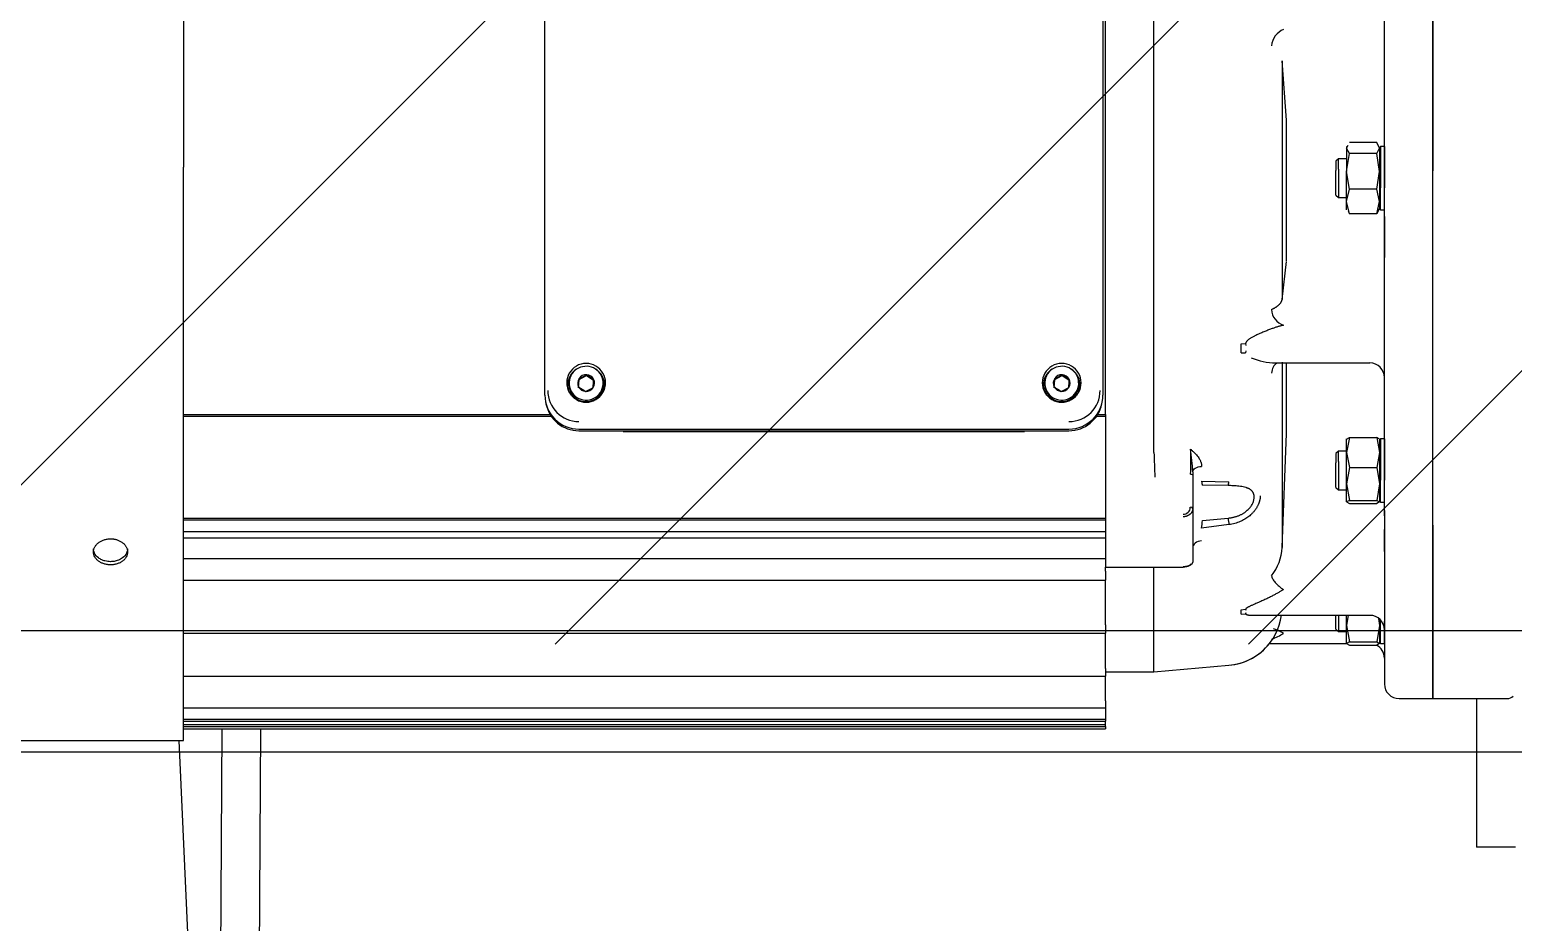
# Model space of a CAD drawing. Extents: x 220580 to 2027826, y -309201 to 71987.
# Drawn here: x 332388 to 332868.4, y -215644.1 to -215355.1 of the extents above; entities that cross this region are included whole.
import ezdxf

# ---------------------------------------------------------------- set-up
doc = ezdxf.new("R2010")
doc.units = 0
for name, color, linetype in [('A-HATCH-1', 252, 'Continuous'), ('A-LIN-V', 9, 'Continuous'), ('EWHS5T6M-1', 7, 'Continuous'), ('EWHS5T6M-3', 7, 'Continuous'), ('FHSGH10105-主梁-06', 7, 'Continuous'), ('零件1^葫芦小车', 7, 'Continuous')]:
    doc.layers.add(name, color=color, linetype=linetype)

# ---------------------------------------------------------------- blocks, each defined once
blk = doc.blocks.new('b234swerwr')
at = {"layer": 'A-HATCH-1'}
h = blk.add_hatch(dxfattribs=at)
h.set_pattern_fill('ANSI31', color=4, scale=100)
h.set_pattern_definition([(45, (174105, -2000), (-112.253202, 112.253202), [])])
h.paths.add_polyline_path([(-1570355.4, 576982.49), (-1562570.65, 576982.49), (-1562570.65, 576107.49), (-1570355.4, 576107.49)])
at = {"layer": 'EWHS5T6M-1', "color": 4, "linetype": 'Continuous'}
blk.add_line((-1568197.09, 576089.83), (-1568197.09, 576041.78), dxfattribs=at)
blk.add_line((-1568197.09, 576089.83), (-1568197.09, 576041.78), dxfattribs=at)
at = {"layer": 'EWHS5T6M-3', "color": 4, "linetype": 'Continuous'}
for p, q in [((-1568615.87, 576452.63), (-1568615.87, 576261.84)), ((-1568211.23, 576439.11), (-1568211.23, 576260.67)), ((-1568211.23, 576145.96), (-1568211.23, 576439.11)), ((-1568226.95, 576148.99), (-1568226.95, 576434.4)), ((-1568498.8, 576188.03), (-1568498.8, 576346.15)), ((-1568318.09, 576346.15), (-1568318.09, 576188.03)), ((-1568301.59, 576169.54), (-1568301.59, 576345.23)), ((-1568317.3, 576181.76), (-1568317.3, 576338.31)), ((-1568258.66, 576277), (-1568260.1, 576296.23)), ((-1568260.1, 576296.23), (-1568260.1, 576219.03)), ((-1568258.66, 576231.55), (-1568258.66, 576277)), ((-1568229.43, 576269.79), (-1568238.29, 576269.79)), ((-1568228.52, 576268.01), (-1568229.43, 576269.79)), ((-1568241.87, 576264.56), (-1568242.66, 576263.77)), ((-1568241.87, 576261.17), (-1568241.87, 576264.56)), ((-1568239.2, 576264.56), (-1568241.87, 576264.56)), ((-1568239.2, 576268.01), (-1568238.7, 576268.98)), ((-1568239.2, 576268.48), (-1568239.2, 576268.01)), ((-1568238.29, 576266.23), (-1568239.2, 576268.01)), ((-1568239.2, 576268.01), (-1568239.2, 576260.48)), ((-1568239.2, 576260.48), (-1568238.29, 576266.23)), ((-1568229.43, 576266.23), (-1568238.29, 576266.23)), ((-1568229.43, 576266.23), (-1568228.52, 576268.01)), ((-1568228.52, 576260.48), (-1568229.43, 576266.23)), ((-1568228.24, 576268.48), (-1568228.52, 576267.38)), ((-1568228.52, 576268.01), (-1568228.52, 576260.48)), ((-1568228.24, 576268.48), (-1568228.24, 576255.19)), ((-1568226.95, 576268.48), (-1568228.24, 576268.48)), ((-1568226.95, 576268.48), (-1568226.95, 576255.19)), ((-1568615.87, 576076.31), (-1568615.87, 576261.84)), ((-1568242.66, 576263.77), (-1568242.66, 576260.81)), ((-1568242.66, 576252.77), (-1568242.66, 576260.81)), ((-1568241.87, 576261.17), (-1568241.87, 576251.98)), ((-1568238.29, 576254.72), (-1568239.2, 576260.48)), ((-1568239.2, 576250.74), (-1568239.2, 576260.48)), ((-1568229.43, 576254.72), (-1568228.52, 576260.48)), ((-1568228.52, 576260.48), (-1568228.52, 576250.74)), ((-1568211.23, 576089.83), (-1568211.23, 576260.67)), ((-1568239.2, 576250.74), (-1568238.29, 576254.72)), ((-1568229.43, 576254.72), (-1568238.29, 576254.72)), ((-1568228.52, 576250.74), (-1568229.43, 576254.72)), ((-1568228.24, 576248.06), (-1568228.24, 576255.19)), ((-1568226.95, 576248.06), (-1568226.95, 576255.19)), ((-1568242.66, 576252.77), (-1568241.87, 576251.98)), ((-1568241.87, 576251.98), (-1568239.2, 576251.98)), ((-1568239.2, 576248.06), (-1568239.2, 576250.74)), ((-1568238.29, 576246.75), (-1568239.2, 576250.74)), ((-1568229.43, 576246.75), (-1568228.52, 576250.74)), ((-1568228.52, 576250.74), (-1568228.52, 576248.06)), ((-1568238.7, 576247.56), (-1568238.29, 576246.75)), ((-1568229.43, 576246.75), (-1568238.29, 576246.75)), ((-1568228.52, 576248.53), (-1568229.43, 576246.75)), ((-1568228.52, 576249.16), (-1568228.24, 576248.06)), ((-1568228.24, 576248.06), (-1568226.95, 576248.06)), ((-1568226.95, 576245.89), (-1568226.95, 576232.6)), ((-1568260.1, 576219.03), (-1568258.69, 576231.26)), ((-1568226.95, 576225.46), (-1568226.95, 576232.6)), ((-1568273.3, 576204.65), (-1568271.89, 576204.76)), ((-1568273.3, 576201.74), (-1568273.3, 576204.65)), ((-1568271.89, 576204.76), (-1568271.87, 576204.13)), ((-1568271.87, 576202.39), (-1568271.89, 576201.76)), ((-1568273.3, 576201.74), (-1568271.89, 576201.76)), ((-1568262.15, 576198.47), (-1568231.66, 576198.47)), ((-1568260.03, 576198.74), (-1568260.1, 576198.07)), ((-1568260.1, 576198.07), (-1568260.1, 576164.53)), ((-1568258.66, 576191.17), (-1568258.66, 576198.47)), ((-1568487.87, 576190.46), (-1568487.73, 576193.16)), ((-1568487.73, 576193.16), (-1568485.3, 576194.39)), ((-1568487.73, 576193.16), (-1568487.73, 576193.44)), ((-1568485.3, 576194.39), (-1568485.3, 576194.67)), ((-1568485.3, 576194.39), (-1568483.02, 576192.91)), ((-1568333.87, 576190.46), (-1568333.73, 576193.16)), ((-1568333.73, 576193.16), (-1568331.3, 576194.39)), ((-1568333.73, 576193.16), (-1568333.73, 576193.44)), ((-1568331.3, 576194.39), (-1568331.3, 576194.67)), ((-1568331.3, 576194.39), (-1568329.02, 576192.91)), ((-1568490.95, 576191.9), (-1568490.95, 576191.41)), ((-1568479.95, 576191.41), (-1568479.95, 576191.9)), ((-1568336.95, 576191.9), (-1568336.95, 576191.41)), ((-1568325.95, 576191.41), (-1568325.95, 576191.9)), ((-1568258.66, 576175.65), (-1568258.66, 576191.17)), ((-1568498.58, 576185.85), (-1568498.45, 576185.19)), ((-1568318.44, 576185.19), (-1568318.31, 576185.85)), ((-1568615.87, 576181.76), (-1568497.11, 576181.76)), ((-1568615.87, 576181.22), (-1568496.75, 576181.22)), ((-1568320.14, 576181.22), (-1568317.3, 576181.22)), ((-1568319.78, 576181.76), (-1568317.3, 576181.76)), ((-1568317.3, 576181.76), (-1568317.3, 576181.22)), ((-1568317.3, 576181.22), (-1568317.3, 576149.35)), ((-1568487.8, 576177.08), (-1568329.09, 576177.08)), ((-1568487.8, 576176.53), (-1568329.09, 576176.53)), ((-1568472.63, 576176.28), (-1568344.26, 576176.28)), ((-1568260.1, 576138.7), (-1568258.66, 576175.65)), ((-1568239.2, 576173.81), (-1568238.29, 576174.33)), ((-1568238.29, 576174.33), (-1568239.2, 576169.5)), ((-1568239.2, 576169.5), (-1568239.2, 576173.85)), ((-1568238.29, 576174.33), (-1568229.43, 576174.33)), ((-1568228.65, 576173.89), (-1568229.43, 576174.33)), ((-1568229.43, 576174.33), (-1568228.52, 576169.5)), ((-1568228.24, 576173.85), (-1568228.52, 576172.75)), ((-1568228.52, 576173.85), (-1568228.52, 576169.5)), ((-1568228.24, 576173.85), (-1568228.24, 576160.56)), ((-1568226.95, 576173.85), (-1568228.24, 576173.85)), ((-1568226.95, 576173.85), (-1568226.95, 576160.56)), ((-1568301.59, 576169.53), (-1568301.59, 576169.54)), ((-1568241.87, 576169.92), (-1568242.66, 576169.14)), ((-1568242.66, 576169.14), (-1568242.66, 576166.18)), ((-1568241.87, 576166.54), (-1568241.87, 576169.92)), ((-1568239.2, 576169.92), (-1568241.87, 576169.92)), ((-1568239.2, 576159.32), (-1568239.2, 576169.5)), ((-1568239.2, 576169.5), (-1568238.29, 576164.67)), ((-1568228.52, 576169.5), (-1568229.43, 576164.67)), ((-1568228.52, 576169.5), (-1568228.52, 576159.32)), ((-1568260.1, 576164.53), (-1568260.1, 576138.7)), ((-1568242.66, 576158.14), (-1568242.66, 576166.18)), ((-1568241.87, 576166.54), (-1568241.87, 576157.35)), ((-1568238.29, 576164.67), (-1568239.2, 576159.32)), ((-1568238.29, 576164.67), (-1568229.43, 576164.67)), ((-1568229.43, 576164.67), (-1568228.52, 576159.32)), ((-1568289.02, 576163.25), (-1568289.02, 576162.1)), ((-1568289.02, 576162.1), (-1568289.02, 576151.35)), ((-1568286.15, 576160.18), (-1568277.31, 576159.99)), ((-1568277.58, 576158.77), (-1568285.87, 576158.9)), ((-1568239.2, 576159.32), (-1568238.29, 576153.98)), ((-1568239.2, 576153.46), (-1568239.2, 576159.32)), ((-1568228.52, 576159.32), (-1568229.43, 576153.98)), ((-1568228.52, 576159.32), (-1568228.52, 576153.46)), ((-1568228.24, 576153.42), (-1568228.24, 576160.56)), ((-1568226.95, 576153.42), (-1568226.95, 576160.56)), ((-1568242.66, 576158.14), (-1568241.87, 576157.35)), ((-1568241.87, 576157.35), (-1568239.2, 576157.35)), ((-1568238.29, 576153.98), (-1568239.2, 576153.46)), ((-1568238.29, 576153.98), (-1568229.43, 576153.98)), ((-1568229.43, 576153.98), (-1568228.52, 576153.46)), ((-1568228.52, 576154.53), (-1568228.24, 576153.42)), ((-1568317.3, 576149.35), (-1568317.3, 576148.24)), ((-1568289.02, 576151.35), (-1568289.02, 576134.01)), ((-1568239.2, 576153.46), (-1568238.29, 576152.95)), ((-1568238.29, 576152.95), (-1568229.43, 576152.95)), ((-1568228.52, 576153.46), (-1568229.43, 576152.95)), ((-1568228.52, 576153.42), (-1568228.52, 576153.46)), ((-1568228.24, 576153.42), (-1568226.95, 576153.42)), ((-1568226.95, 576150.73), (-1568226.95, 576144.58)), ((-1568226.95, 576148.99), (-1568226.95, 576094.54)), ((-1568615.87, 576148.24), (-1568317.3, 576148.24)), ((-1568615.87, 576147.63), (-1568317.3, 576147.63)), ((-1568317.3, 576148.65), (-1568317.3, 576132.59)), ((-1568277.31, 576146.13), (-1568286.15, 576145.02)), ((-1568285.87, 576147.42), (-1568277.58, 576148.22)), ((-1568226.95, 576137.44), (-1568226.95, 576144.58)), ((-1568211.23, 576145.96), (-1568211.23, 576089.83)), ((-1568317.3, 576143.76), (-1568615.87, 576143.76)), ((-1568317.3, 576141.78), (-1568615.87, 576141.78)), ((-1568317.3, 576135.05), (-1568615.87, 576135.05)), ((-1568317.3, 576132.59), (-1568317.3, 576132.34)), ((-1568317.3, 576131.08), (-1568317.3, 576132.34)), ((-1568317.3, 576132.34), (-1568292.16, 576132.34)), ((-1568317.3, 576131.08), (-1568317.3, 576128.16)), ((-1568301.59, 576098.47), (-1568301.59, 576132.34)), ((-1568615.87, 576128.16), (-1568317.3, 576128.16)), ((-1568317.3, 576113.67), (-1568317.3, 576128.16)), ((-1568226.95, 576128.04), (-1568226.95, 576114.75)), ((-1568273.3, 576118.55), (-1568271.89, 576118.76)), ((-1568273.3, 576117.14), (-1568273.3, 576118.55)), ((-1568273.3, 576117.14), (-1568271.89, 576117.31)), ((-1568271.89, 576118.76), (-1568271.87, 576118.46)), ((-1568271.87, 576117.61), (-1568271.89, 576117.31)), ((-1568269.34, 576116.78), (-1568231.66, 576116.78)), ((-1568242.66, 576112.32), (-1568242.66, 576116.78)), ((-1568241.87, 576116.78), (-1568241.87, 576111.54)), ((-1568239.2, 576113.5), (-1568239.2, 576116.78)), ((-1568238.64, 576116.78), (-1568239.2, 576113.5)), ((-1568228.9, 576115.77), (-1568228.52, 576113.5)), ((-1568228.52, 576115.58), (-1568228.52, 576113.5)), ((-1568228.24, 576115.31), (-1568228.24, 576114.75)), ((-1568615.87, 576110.96), (-1568317.3, 576110.96)), ((-1568317.3, 576113.67), (-1568317.3, 576110.96)), ((-1568317.3, 576099.55), (-1568317.3, 576110.96)), ((-1568242.66, 576112.32), (-1568241.87, 576111.54)), ((-1568241.87, 576111.54), (-1568239.2, 576111.54)), ((-1568239.2, 576107.65), (-1568239.2, 576113.5)), ((-1568239.2, 576113.5), (-1568238.29, 576108.16)), ((-1568228.52, 576113.5), (-1568229.43, 576108.16)), ((-1568228.52, 576113.5), (-1568228.52, 576107.65)), ((-1568228.24, 576107.61), (-1568228.24, 576114.75)), ((-1568226.95, 576107.61), (-1568226.95, 576114.75)), ((-1568264.19, 576107.65), (-1568239.2, 576107.65)), ((-1568264.19, 576107.65), (-1568239.2, 576107.65)), ((-1568238.29, 576108.16), (-1568239.2, 576107.65)), ((-1568239.2, 576107.65), (-1568238.29, 576107.13)), ((-1568239.2, 576107.65), (-1568238.29, 576107.13)), ((-1568238.29, 576108.16), (-1568229.43, 576108.16)), ((-1568238.29, 576107.13), (-1568229.43, 576107.13)), ((-1568238.29, 576107.13), (-1568229.51, 576107.13)), ((-1568229.43, 576108.16), (-1568228.52, 576107.65)), ((-1568228.52, 576107.65), (-1568229.43, 576107.13)), ((-1568228.52, 576108.71), (-1568228.24, 576107.61)), ((-1568228.52, 576107.61), (-1568228.52, 576107.65)), ((-1568228.24, 576107.61), (-1568226.95, 576107.61)), ((-1568226.95, 576102.94), (-1568226.95, 576094.54)), ((-1568615.87, 576097.07), (-1568317.3, 576097.07)), ((-1568317.3, 576099.55), (-1568317.3, 576097.07)), ((-1568317.3, 576098.47), (-1568301.59, 576098.47)), ((-1568317.3, 576098.47), (-1568317.3, 576097.07)), ((-1568317.3, 576098.47), (-1568301.59, 576098.47)), ((-1568317.3, 576089.05), (-1568317.3, 576097.07)), ((-1568317.3, 576089.05), (-1568317.3, 576097.07)), ((-1568301.59, 576098.47), (-1568277.31, 576100.6)), ((-1568301.59, 576098.47), (-1568277.31, 576100.6)), ((-1568615.87, 576086.83), (-1568317.3, 576086.83)), ((-1568317.3, 576089.05), (-1568317.3, 576086.83)), ((-1568317.3, 576089.05), (-1568317.3, 576086.83)), ((-1568317.3, 576086.83), (-1568317.3, 576083.21)), ((-1568317.3, 576086.83), (-1568317.3, 576083.21)), ((-1568222.23, 576089.83), (-1568211.23, 576089.83)), ((-1568222.23, 576089.83), (-1568211.23, 576089.83)), ((-1568211.23, 576089.83), (-1568187.23, 576089.83)), ((-1568211.23, 576089.83), (-1568197.09, 576089.83)), ((-1568197.09, 576089.83), (-1568197.09, 576041.78)), ((-1568197.09, 576089.83), (-1568197.09, 576041.78)), ((-1568615.87, 576083.21), (-1568317.3, 576083.21)), ((-1568615.87, 576082.55), (-1568317.3, 576082.55)), ((-1568317.3, 576083.21), (-1568317.3, 576082.55)), ((-1568317.3, 576083.21), (-1568317.3, 576082.55)), ((-1568317.3, 576081.39), (-1568317.3, 576082.55)), ((-1568317.3, 576081.39), (-1568317.3, 576082.55)), ((-1568615.87, 576081.39), (-1568317.3, 576081.39)), ((-1568615.87, 576080.74), (-1568317.3, 576080.74)), ((-1568615.87, 576080.03), (-1568317.3, 576080.03)), ((-1568615.87, 576076.31), (-1568615.87, 576080.03)), ((-1568615.87, 576080.03), (-1568317.3, 576080.03)), ((-1568317.3, 576080.74), (-1568317.3, 576081.39)), ((-1568317.3, 576080.74), (-1568317.3, 576081.39)), ((-1568317.3, 576080.74), (-1568317.3, 576080.03)), ((-1568317.3, 576080.74), (-1568317.3, 576080.03)), ((-1568751.8, 576076.31), (-1568615.87, 576076.31)), ((-1568751.8, 576076.31), (-1568615.87, 576076.31)), ((-1568184.52, 576041.78), (-1568197.09, 576041.78)), ((-1568184.52, 576041.78), (-1568197.09, 576041.78))]:
    blk.add_line(p, q, dxfattribs=at)
for centre, radius, start, end in [((-1568258.07, 576215.86), 5.41, 180.8534, 253.4487), ((-1568262.22, 576218.39), 19.88, 246.5852, 270.2132), ((-1568231.66, 576193.75), 4.71, 0, 90), ((-1569026.64, 576220.85), 539.61, 356.7996, 357.0875), ((-1568501.33, 576223.29), 32.81, 294.4916, 299.2424), ((-1568465.23, 576223.15), 34.84, 234.8191, 239.2907), ((-1569028.9, 576220.98), 546.59, 356.8014, 357.0857), ((-1568872.64, 576220.85), 539.61, 356.7996, 357.0875), ((-1568347.33, 576223.29), 32.81, 294.4916, 299.2424), ((-1568311.23, 576223.15), 34.84, 234.8191, 239.2907), ((-1568874.9, 576220.98), 546.59, 356.8014, 357.0857), ((-1568467.78, 576219.24), 34.88, 234.8213, 239.2886), ((-1568499.2, 576219.13), 32.83, 294.4932, 299.2408), ((-1568313.78, 576219.24), 34.88, 234.8213, 239.2886), ((-1568345.2, 576219.13), 32.83, 294.4932, 299.2408), ((-1568472.81, 576179.39), 3.12, 258.8311, 273.3248), ((-1568344.08, 576179.39), 3.12, 266.6761, 281.168), ((-1567955.07, 576180.31), 346.69, 181.7823, 183.11), ((-1566999.41, 576155.54), 1290.41, 179.33389, 179.69135), ((-1568356.28, 576160.32), 67.33, 2.5008, 8.7375), ((-1568281.04, 576160.19), 3.73, 337.7143, 357.0189), ((-1568292.1, 576151.8), 2.29, 268.4026, 358.4531), ((-1568600.78, 576182.2), 316.82, 353.2607, 353.6969), ((-1567409.43, 576261.02), 875.45, 187.4029, 187.54076), ((-1568275.98, 576139.4), 15.89, 321.8574, 357.4911), ((-1568289.78, 576134.03), 0.763, 268.2746, 358.1638), ((-1568278.95, 576119.38), 18.86, 275, 352.0705), ((-1568231.66, 576112.06), 4.71, 0, 90), ((-1568270.51, 576128.4), 20.58, 290.3016, 301.9872), ((-1568278.95, 576119.38), 18.86, 275, 321.5339), ((-1568231.66, 576102.94), 4.71, 0, 62.8719), ((-1568231.66, 576102.94), 4.71, 0, 62.8719), ((-1568222.23, 576094.54), 4.71, 180, 270), ((-1568222.23, 576094.54), 4.71, 180, 270), ((-1568187.23, 576092.97), 3.14, 270, 310)]:
    blk.add_arc(centre, radius, start, end, dxfattribs=at)
for centre, major_axis, ratio, start_param, end_param in [((-1568259.62, 576302.16), (-2.61, -3.93), 0.728317, 3.880999, 5.407181), ((-1568485.45, 576192.03), (6.29, 0), 0.996195, 1.570796, 4.712389), ((-1568485.45, 576191.9), (5.5, 0), 0.996195, 1.517654, 4.659247), ((-1568485.45, 576191.9), (-5.5, 0), 0.996195, 1.517654, 4.659247), ((-1568485.45, 576192.03), (-6.29, 0), 0.996195, 1.570796, 4.712389), ((-1568331.45, 576192.03), (6.29, 0), 0.996195, 1.570796, 4.712389), ((-1568331.45, 576191.9), (5.5, 0), 0.996195, 1.517654, 4.659247), ((-1568331.45, 576191.9), (-5.5, 0), 0.996195, 1.517654, 4.659247), ((-1568331.45, 576192.03), (-6.29, 0), 0.996195, 1.570796, 4.712389), ((-1568259.62, 576194.19), (1.87, -4.33), 0.783089, 3.209194, 4.163104), ((-1568485.45, 576191.41), (5.92, 0), 0.996195, 2.123451, 3.742624), ((-1568485.45, 576191.96), (2.72, 0), 0.996195, 2.564851, 3.612049), ((-1568485.45, 576191.96), (2.72, 0), 0.996195, 1.517654, 2.564851), ((-1568485.45, 576191.96), (2.72, 0), 0.996195, 0.470456, 1.517654), ((-1568485.45, 576191.96), (-2.72, 0), 0.996195, 2.564851, 3.612049), ((-1568485.45, 576191.41), (-5.92, 0), 0.996195, 2.540562, 4.159734), ((-1568331.45, 576191.41), (5.92, 0), 0.996195, 2.123451, 3.742624), ((-1568331.45, 576191.96), (2.72, 0), 0.996195, 2.564851, 3.612049), ((-1568331.45, 576191.96), (2.72, 0), 0.996195, 1.517654, 2.564851), ((-1568331.45, 576191.96), (2.72, 0), 0.996195, 0.470456, 1.517654), ((-1568331.45, 576191.96), (-2.72, 0), 0.996195, 2.564851, 3.612049), ((-1568331.45, 576191.41), (-5.92, 0), 0.996195, 2.540562, 4.159734), ((-1568487.8, 576188.03), (-11, 0), 0.996195, 6.283185, 7.853982), ((-1568487.8, 576189.55), (10.09, 0), 0.996195, 3.141593, 4.712389), ((-1568485.45, 576191.41), (5.5, 0), 0.996195, 3.141593, 4.659247), ((-1568485.45, 576191.96), (-2.72, 0), 0.996195, 0.470456, 1.517654), ((-1568485.45, 576191.41), (-5.5, 0), 0.996195, 1.517654, 3.141593), ((-1568485.45, 576191.96), (-2.72, 0), 0.996195, 1.517654, 2.564851), ((-1568331.45, 576191.41), (5.5, 0), 0.996195, 3.141593, 4.659247), ((-1568331.45, 576191.96), (-2.72, 0), 0.996195, 0.470456, 1.517654), ((-1568331.45, 576191.41), (-5.5, 0), 0.996195, 1.517654, 3.141593), ((-1568331.45, 576191.96), (-2.72, 0), 0.996195, 1.517654, 2.564851), ((-1568329.09, 576189.55), (10.09, 0), 0.996195, 4.712389, 6.283185), ((-1568329.09, 576188.03), (11, 0), 0.996195, 4.712389, 6.283185), ((-1568487.8, 576187.35), (-10.86, 0), 0.996195, 0.20086, 1.570796), ((-1568329.09, 576187.35), (-10.86, 0), 0.996195, 1.570796, 2.940732), ((-1568289.8, 576151.35), (-0.786, 0), 0.5, 3.141593, 4.712389), ((-1568285.87, 576138.6), (3.14, 0), 0.721105, 1.658063, 3.14162)]:
    blk.add_ellipse(centre, major_axis=major_axis, ratio=ratio, start_param=start_param, end_param=end_param, dxfattribs=at)
for points, degree, knots in [([(-1568263.48, 576215.78), (-1568263.38, 576215.83), (-1568263.17, 576215.93), (-1568262.87, 576216.08), (-1568262.58, 576216.24), (-1568262.3, 576216.4), (-1568262.04, 576216.56), (-1568261.79, 576216.73), (-1568261.55, 576216.9), (-1568261.33, 576217.08), (-1568261.13, 576217.26), (-1568260.94, 576217.45), (-1568260.77, 576217.63), (-1568260.61, 576217.82), (-1568260.48, 576218.02), (-1568260.36, 576218.21), (-1568260.27, 576218.41), (-1568260.19, 576218.61), (-1568260.13, 576218.82), (-1568260.11, 576218.96), (-1568260.1, 576219.03)], 3, [0, 0, 0, 0, 0.051218, 0.102946, 0.155185, 0.207934, 0.261194, 0.314965, 0.369245, 0.424036, 0.479338, 0.535149, 0.591471, 0.648303, 0.705645, 0.763497, 0.821858, 0.880729, 0.94011, 1, 1, 1, 1]), ([(-1568259.62, 576210.67), (-1568259.73, 576210.65), (-1568259.97, 576210.6), (-1568260.34, 576210.51), (-1568260.74, 576210.4), (-1568261.16, 576210.28), (-1568261.6, 576210.15), (-1568262.07, 576210), (-1568262.56, 576209.84), (-1568263.07, 576209.66), (-1568263.61, 576209.46), (-1568264.17, 576209.25), (-1568264.75, 576209.03), (-1568265.36, 576208.78), (-1568266.2, 576208.44), (-1568267.17, 576208.02), (-1568268.14, 576207.58), (-1568268.8, 576207.27), (-1568269.28, 576207.04), (-1568269.68, 576206.83), (-1568270.09, 576206.59), (-1568270.45, 576206.36), (-1568270.78, 576206.14), (-1568271.06, 576205.92), (-1568271.3, 576205.71), (-1568271.5, 576205.51), (-1568271.66, 576205.31), (-1568271.78, 576205.12), (-1568271.86, 576204.94), (-1568271.88, 576204.82), (-1568271.89, 576204.76)], 3, [0, 0, 0, 0, 0.029067, 0.059684, 0.091862, 0.125608, 0.160931, 0.197836, 0.23633, 0.276416, 0.3181, 0.361385, 0.406275, 0.452773, 0.500881, 0.599221, 0.673537, 0.723826, 0.750087, 0.785131, 0.817481, 0.847172, 0.87425, 0.898774, 0.920826, 0.940518, 0.958006, 0.973514, 0.987363, 1, 1, 1, 1]), ([(-1568289.73, 576170.54), (-1568289.51, 576170.35), (-1568289.07, 576169.96), (-1568288.21, 576169.16), (-1568287.46, 576168.33), (-1568286.93, 576167.53), (-1568286.65, 576167.04), (-1568286.47, 576166.61), (-1568286.32, 576166.2), (-1568286.22, 576165.8), (-1568286.16, 576165.4), (-1568286.15, 576165.13), (-1568286.15, 576165)], 3, [0, 0, 0, 0, 0.125011, 0.250017, 0.499875, 0.603087, 0.677277, 0.749978, 0.814865, 0.874988, 0.937496, 1, 1, 1, 1]), ([(-1568289.02, 576163.25), (-1568289.02, 576163.65), (-1568288.74, 576164.1), (-1568287.64, 576164.77), (-1568286.86, 576164.96), (-1568286.15, 576165)], 3, [0, 0, 0, 0, 0.5, 0.5, 1, 1, 1, 1]), ([(-1568289.8, 576162.49), (-1568289.6, 576162.49), (-1568289.39, 576162.45), (-1568289.1, 576162.3), (-1568289.02, 576162.2), (-1568289.02, 576162.1)], 3, [0, 0, 0, 0, 0.5, 0.5, 1, 1, 1, 1]), ([(-1568286.15, 576160.18), (-1568286.14, 576160.12), (-1568286.13, 576160.01), (-1568286.11, 576159.85), (-1568286.09, 576159.68), (-1568286.06, 576159.51), (-1568286.03, 576159.34), (-1568285.99, 576159.19), (-1568285.96, 576159.07), (-1568285.92, 576158.96), (-1568285.89, 576158.92), (-1568285.87, 576158.9)], 3, [0, 0, 0, 0, 0.077735, 0.163795, 0.258193, 0.360935, 0.47203, 0.591481, 0.719291, 0.855464, 1, 1, 1, 1]), ([(-1568269.13, 576155.05), (-1568269.13, 576155.13), (-1568269.13, 576155.29), (-1568269.15, 576155.52), (-1568269.19, 576155.73), (-1568269.24, 576155.94), (-1568269.3, 576156.14), (-1568269.37, 576156.33), (-1568269.46, 576156.51), (-1568269.57, 576156.69), (-1568269.68, 576156.85), (-1568269.81, 576157.01), (-1568269.96, 576157.15), (-1568270.11, 576157.29), (-1568270.29, 576157.43), (-1568270.47, 576157.55), (-1568270.67, 576157.67), (-1568270.88, 576157.78), (-1568271.11, 576157.88), (-1568271.35, 576157.98), (-1568271.6, 576158.07), (-1568272.04, 576158.21), (-1568272.69, 576158.37), (-1568273.6, 576158.52), (-1568274.68, 576158.64), (-1568276.01, 576158.73), (-1568277.03, 576158.76), (-1568277.58, 576158.77)], 3, [0, 0, 0, 0, 0.025288, 0.050219, 0.074845, 0.099219, 0.123396, 0.147433, 0.171387, 0.195316, 0.219278, 0.243332, 0.267533, 0.291939, 0.316604, 0.341581, 0.366922, 0.392675, 0.418887, 0.445603, 0.472864, 0.500709, 0.581938, 0.664866, 0.750426, 0.865857, 1, 1, 1, 1]), ([(-1568277.58, 576148.22), (-1568277.42, 576148.24), (-1568277.09, 576148.28), (-1568276.62, 576148.36), (-1568276.15, 576148.44), (-1568275.7, 576148.55), (-1568275.26, 576148.67), (-1568274.83, 576148.8), (-1568274.42, 576148.94), (-1568274.02, 576149.1), (-1568273.63, 576149.27), (-1568273.25, 576149.46), (-1568272.89, 576149.66), (-1568272.53, 576149.87), (-1568272.19, 576150.1), (-1568271.79, 576150.39), (-1568271.35, 576150.76), (-1568270.88, 576151.2), (-1568270.47, 576151.66), (-1568270.11, 576152.13), (-1568269.81, 576152.61), (-1568269.56, 576153.09), (-1568269.37, 576153.59), (-1568269.23, 576154.08), (-1568269.14, 576154.57), (-1568269.13, 576154.89), (-1568269.13, 576155.05)], 3, [0, 0, 0, 0, 0.039878, 0.078912, 0.117144, 0.154619, 0.191384, 0.227489, 0.262988, 0.297935, 0.332389, 0.366411, 0.400064, 0.433413, 0.466526, 0.499471, 0.55456, 0.607472, 0.65855, 0.708176, 0.756766, 0.804764, 0.852628, 0.900824, 0.949803, 1, 1, 1, 1]), ([(-1568267.16, 576155.5), (-1568267.16, 576155.4), (-1568267.17, 576155.21), (-1568267.18, 576154.93), (-1568267.21, 576154.64), (-1568267.26, 576154.35), (-1568267.32, 576154.06), (-1568267.39, 576153.76), (-1568267.48, 576153.47), (-1568267.58, 576153.17), (-1568267.69, 576152.87), (-1568267.82, 576152.57), (-1568267.97, 576152.27), (-1568268.13, 576151.97), (-1568268.3, 576151.66), (-1568268.49, 576151.36), (-1568268.7, 576151.05), (-1568268.92, 576150.75), (-1568269.16, 576150.45), (-1568269.42, 576150.14), (-1568269.7, 576149.84), (-1568269.99, 576149.54), (-1568270.38, 576149.17), (-1568270.88, 576148.75), (-1568271.51, 576148.28), (-1568272.19, 576147.84), (-1568272.92, 576147.44), (-1568273.7, 576147.08), (-1568274.53, 576146.76), (-1568275.41, 576146.5), (-1568276.34, 576146.28), (-1568276.98, 576146.18), (-1568277.31, 576146.13)], 3, [0, 0, 0, 0, 0.023596, 0.046848, 0.069813, 0.092549, 0.115115, 0.137574, 0.159988, 0.182418, 0.204926, 0.227574, 0.250421, 0.273525, 0.296943, 0.320728, 0.344931, 0.369601, 0.394784, 0.420522, 0.446855, 0.473821, 0.501454, 0.550477, 0.600634, 0.652145, 0.705215, 0.760032, 0.81677, 0.875584, 0.936618, 1, 1, 1, 1]), ([(-1568289.02, 576151.35), (-1568289.02, 576151.29), (-1568289.02, 576151.17), (-1568289.04, 576150.99), (-1568289.08, 576150.82), (-1568289.12, 576150.66), (-1568289.18, 576150.5), (-1568289.25, 576150.34), (-1568289.33, 576150.19), (-1568289.42, 576150.05), (-1568289.51, 576149.91), (-1568289.62, 576149.78), (-1568289.73, 576149.66), (-1568289.85, 576149.55), (-1568289.97, 576149.44), (-1568290.1, 576149.34), (-1568290.23, 576149.25), (-1568290.36, 576149.16), (-1568290.5, 576149.08), (-1568290.64, 576149.01), (-1568290.78, 576148.95), (-1568290.92, 576148.89), (-1568291.06, 576148.84), (-1568291.21, 576148.79), (-1568291.35, 576148.75), (-1568291.49, 576148.72), (-1568291.63, 576148.7), (-1568291.76, 576148.68), (-1568291.9, 576148.66), (-1568292.03, 576148.65), (-1568292.12, 576148.65), (-1568292.16, 576148.65)], 3, [0, 0, 0, 0, 0.043815, 0.086945, 0.129389, 0.171151, 0.212229, 0.252628, 0.292346, 0.331388, 0.369753, 0.407445, 0.444466, 0.480818, 0.516503, 0.551525, 0.585887, 0.619591, 0.652642, 0.685043, 0.716798, 0.747913, 0.778391, 0.808237, 0.837458, 0.866059, 0.894046, 0.921426, 0.948207, 0.974395, 1, 1, 1, 1]), ([(-1568639.45, 576133.12), (-1568639.54, 576133.12), (-1568639.72, 576133.12), (-1568639.98, 576133.14), (-1568640.25, 576133.16), (-1568640.61, 576133.21), (-1568641.05, 576133.29), (-1568641.55, 576133.42), (-1568642.04, 576133.6), (-1568642.66, 576133.87), (-1568643.36, 576134.3), (-1568644.05, 576134.94), (-1568644.56, 576135.66), (-1568644.87, 576136.45), (-1568644.98, 576137.27), (-1568644.88, 576138.1), (-1568644.56, 576138.9), (-1568644.05, 576139.65), (-1568643.36, 576140.3), (-1568642.52, 576140.84), (-1568641.72, 576141.17), (-1568641.05, 576141.37), (-1568640.52, 576141.47), (-1568639.99, 576141.53), (-1568639.63, 576141.54), (-1568639.45, 576141.54)], 3, [0, 0, 0, 0, 0.015617, 0.031217, 0.046838, 0.062519, 0.093859, 0.125183, 0.156348, 0.187563, 0.250185, 0.312521, 0.375062, 0.437522, 0.499933, 0.562494, 0.624855, 0.687415, 0.749875, 0.812345, 0.87492, 0.906097, 0.937303, 0.968653, 1, 1, 1, 1]), ([(-1568639.45, 576141.54), (-1568639.34, 576141.54), (-1568639.14, 576141.54), (-1568638.83, 576141.52), (-1568638.52, 576141.49), (-1568638.22, 576141.44), (-1568637.93, 576141.38), (-1568637.63, 576141.31), (-1568637.1, 576141.15), (-1568636.37, 576140.84), (-1568635.53, 576140.3), (-1568634.84, 576139.65), (-1568634.33, 576138.91), (-1568634.02, 576138.11), (-1568633.91, 576137.28), (-1568634.01, 576136.45), (-1568634.33, 576135.66), (-1568634.84, 576134.94), (-1568635.53, 576134.31), (-1568636.36, 576133.79), (-1568637.16, 576133.47), (-1568637.84, 576133.29), (-1568638.37, 576133.19), (-1568638.9, 576133.13), (-1568639.26, 576133.12), (-1568639.45, 576133.12)], 3, [0, 0, 0, 0, 0.017969, 0.035808, 0.053574, 0.071324, 0.089115, 0.107004, 0.125048, 0.18751, 0.2499, 0.312443, 0.374783, 0.437331, 0.499754, 0.56222, 0.624775, 0.687117, 0.749694, 0.81201, 0.874549, 0.905951, 0.937122, 0.96837, 1, 1, 1, 1]), ([(-1568639.45, 576134.13), (-1568639.73, 576134.14), (-1568640.35, 576134.16), (-1568641.33, 576134.35), (-1568642.38, 576134.72), (-1568643.67, 576135.48), (-1568644.7, 576136.72), (-1568644.95, 576137.81), (-1568644.95, 576138.28), (-1568644.95, 576138.28)], 3, [0, 0, 0, 0, 0.0496998, 0.1080452, 0.1750266, 0.2506324, 0.3922836, 0.5000874, 0.500163, 0.500163, 0.500163, 0.500163]), ([(-1568633.95, 576138.28), (-1568633.95, 576137.81), (-1568634.19, 576136.72), (-1568635.29, 576135.4), (-1568636.81, 576134.57), (-1568638.18, 576134.19), (-1568639.05, 576134.15), (-1568639.45, 576134.13)], 3, [0.5001595, 0.5001595, 0.5001595, 0.5001595, 0.6077712, 0.7492495, 0.8479785, 0.9315772, 1, 1, 1, 1]), ([(-1568292.16, 576132.59), (-1568292.09, 576132.59), (-1568291.94, 576132.59), (-1568291.72, 576132.6), (-1568291.49, 576132.61), (-1568291.28, 576132.64), (-1568291.06, 576132.67), (-1568290.85, 576132.71), (-1568290.64, 576132.76), (-1568290.45, 576132.81), (-1568290.26, 576132.87), (-1568290.08, 576132.94), (-1568289.9, 576133.02), (-1568289.73, 576133.1), (-1568289.56, 576133.2), (-1568289.39, 576133.32), (-1568289.24, 576133.47), (-1568289.12, 576133.63), (-1568289.03, 576133.81), (-1568289.02, 576133.94), (-1568289.02, 576134.01)], 3, [0, 0, 0, 0, 0.043817, 0.087902, 0.132274, 0.176955, 0.221965, 0.267323, 0.313047, 0.359156, 0.405668, 0.4526, 0.499967, 0.551187, 0.60913, 0.673811, 0.745237, 0.823412, 0.908334, 1, 1, 1, 1]), ([(-1568289.8, 576133.27), (-1568289.8, 576133.1), (-1568289.97, 576132.95), (-1568290.05, 576132.87), (-1568290.17, 576132.8), (-1568290.3, 576132.72), (-1568290.45, 576132.66), (-1568290.61, 576132.6), (-1568290.81, 576132.55), (-1568291, 576132.5), (-1568291.22, 576132.46), (-1568291.36, 576132.44), (-1568291.52, 576132.42), (-1568291.83, 576132.39), (-1568292.16, 576132.39)], 2, [0, 0, 0, 0.25, 0.25, 0.375, 0.375, 0.5, 0.5, 0.625, 0.625, 0.75, 0.75, 0.833333, 0.833333, 1, 1, 1]), ([(-1568259.62, 576125.12), (-1568259.73, 576125.05), (-1568259.97, 576124.9), (-1568260.34, 576124.68), (-1568260.74, 576124.45), (-1568261.16, 576124.21), (-1568261.6, 576123.96), (-1568262.07, 576123.7), (-1568262.56, 576123.43), (-1568263.07, 576123.16), (-1568263.61, 576122.88), (-1568264.17, 576122.59), (-1568264.75, 576122.3), (-1568265.36, 576122.01), (-1568266.2, 576121.61), (-1568267.17, 576121.17), (-1568268.14, 576120.75), (-1568268.8, 576120.48), (-1568269.28, 576120.28), (-1568269.68, 576120.1), (-1568270.09, 576119.92), (-1568270.45, 576119.74), (-1568270.78, 576119.58), (-1568271.06, 576119.44), (-1568271.3, 576119.3), (-1568271.5, 576119.17), (-1568271.66, 576119.06), (-1568271.78, 576118.95), (-1568271.86, 576118.85), (-1568271.88, 576118.79), (-1568271.89, 576118.76)], 3, [0, 0, 0, 0, 0.029065, 0.059681, 0.091858, 0.125603, 0.160926, 0.197831, 0.236324, 0.276411, 0.318095, 0.361381, 0.406272, 0.45277, 0.50088, 0.599222, 0.673538, 0.723826, 0.750086, 0.785132, 0.817484, 0.847177, 0.874255, 0.89878, 0.920832, 0.940524, 0.958011, 0.973518, 0.987365, 1, 1, 1, 1]), ([(-1568263.48, 576129.59), (-1568263.46, 576129.29), (-1568263.34, 576128.95), (-1568262.94, 576128.19), (-1568262.65, 576127.78), (-1568261.93, 576126.96), (-1568261.51, 576126.55), (-1568260.6, 576125.78), (-1568260.11, 576125.42), (-1568259.62, 576125.12)], 3, [0, 0, 0, 0, 0.25, 0.25, 0.5, 0.5, 0.75, 0.75, 1, 1, 1, 1]), ([(-1568271.89, 576117.31), (-1568271.89, 576117.3), (-1568271.89, 576117.27), (-1568271.87, 576117.22), (-1568271.83, 576117.18), (-1568271.78, 576117.13), (-1568271.72, 576117.09), (-1568271.64, 576117.05), (-1568271.54, 576117.02), (-1568271.43, 576116.98), (-1568271.31, 576116.95), (-1568271.17, 576116.92), (-1568271.01, 576116.89), (-1568270.85, 576116.86), (-1568270.66, 576116.84), (-1568270.46, 576116.82), (-1568270.25, 576116.81), (-1568270.02, 576116.79), (-1568269.78, 576116.78), (-1568269.55, 576116.78), (-1568269.41, 576116.78), (-1568269.35, 576116.78)], 3, [0, 0, 0, 0, 0.0069116, 0.0141137, 0.0217356, 0.0298867, 0.0386568, 0.0481179, 0.0583273, 0.0693308, 0.081165, 0.0938592, 0.1074372, 0.1219183, 0.1373187, 0.1536516, 0.1709282, 0.1891578, 0.2083486, 0.2285073, 0.2427241, 0.2427241, 0.2427241, 0.2427241]), ([(-1568263.02, 576112.46), (-1568262.83, 576112.46), (-1568262.58, 576112.42), (-1568261.93, 576112.22), (-1568261.51, 576112.04), (-1568260.6, 576111.56), (-1568260.11, 576111.27), (-1568259.62, 576110.95)], 3, [0.2947245, 0.2947245, 0.2947245, 0.2947245, 0.5, 0.5, 0.75, 0.75, 0.9999713, 0.9999713, 0.9999713, 0.9999713])]:
    blk.add_open_spline(points, degree=degree, knots=knots, dxfattribs=at)
at = {"layer": 'FHSGH10105-主梁-06', "color": 4, "linetype": 'Continuous'}
for p, q in [((-1562824.44, 576111.78), (-1570355.4, 576111.78)), ((-1562831.11, 576072.49), (-1570355.4, 576072.49))]:
    blk.add_line(p, q, dxfattribs=at)
at = {"layer": '零件1^葫芦小车', "color": 4, "linetype": 'Continuous'}
for p, q in [((-1568603.46, 576080.03), (-1568605.26, 575747.68)), ((-1568592.54, 575756.21), (-1568590.83, 576080.03)), ((-1568594.64, 575573.36), (-1568617.22, 576076.31))]:
    blk.add_line(p, q, dxfattribs=at)

msp = doc.modelspace()

# ---------------------------------------------------------------- block references
at = {"layer": 'A-LIN-V'}
msp.add_blockref('b234swerwr', (1901053.59, -791661.46), dxfattribs=at)

doc.saveas('drawing.dxf')
